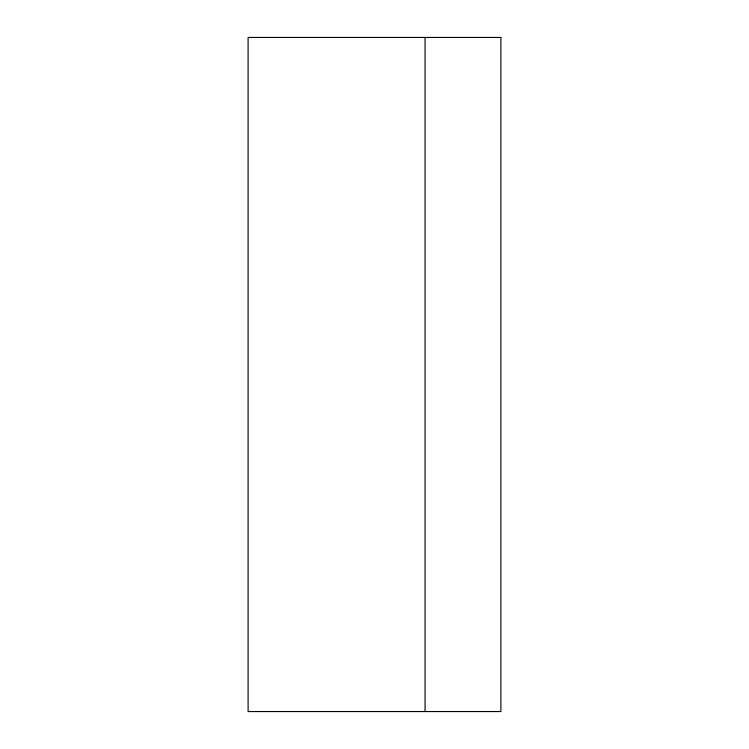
<?xml version="1.0" encoding="UTF-8"?>
<svg xmlns="http://www.w3.org/2000/svg" width="749" height="749" viewBox="0 0 749 749"><rect width="100%" height="100%" fill="white"/><g stroke="black" fill="none" stroke-linecap="round" stroke-linejoin="round"><path stroke-width="1.12" d="M425.058 37.45L425.058 711.55M500.894 37.45L248.106 37.45L248.106 711.55L500.894 711.55L500.894 37.45"/></g></svg>
